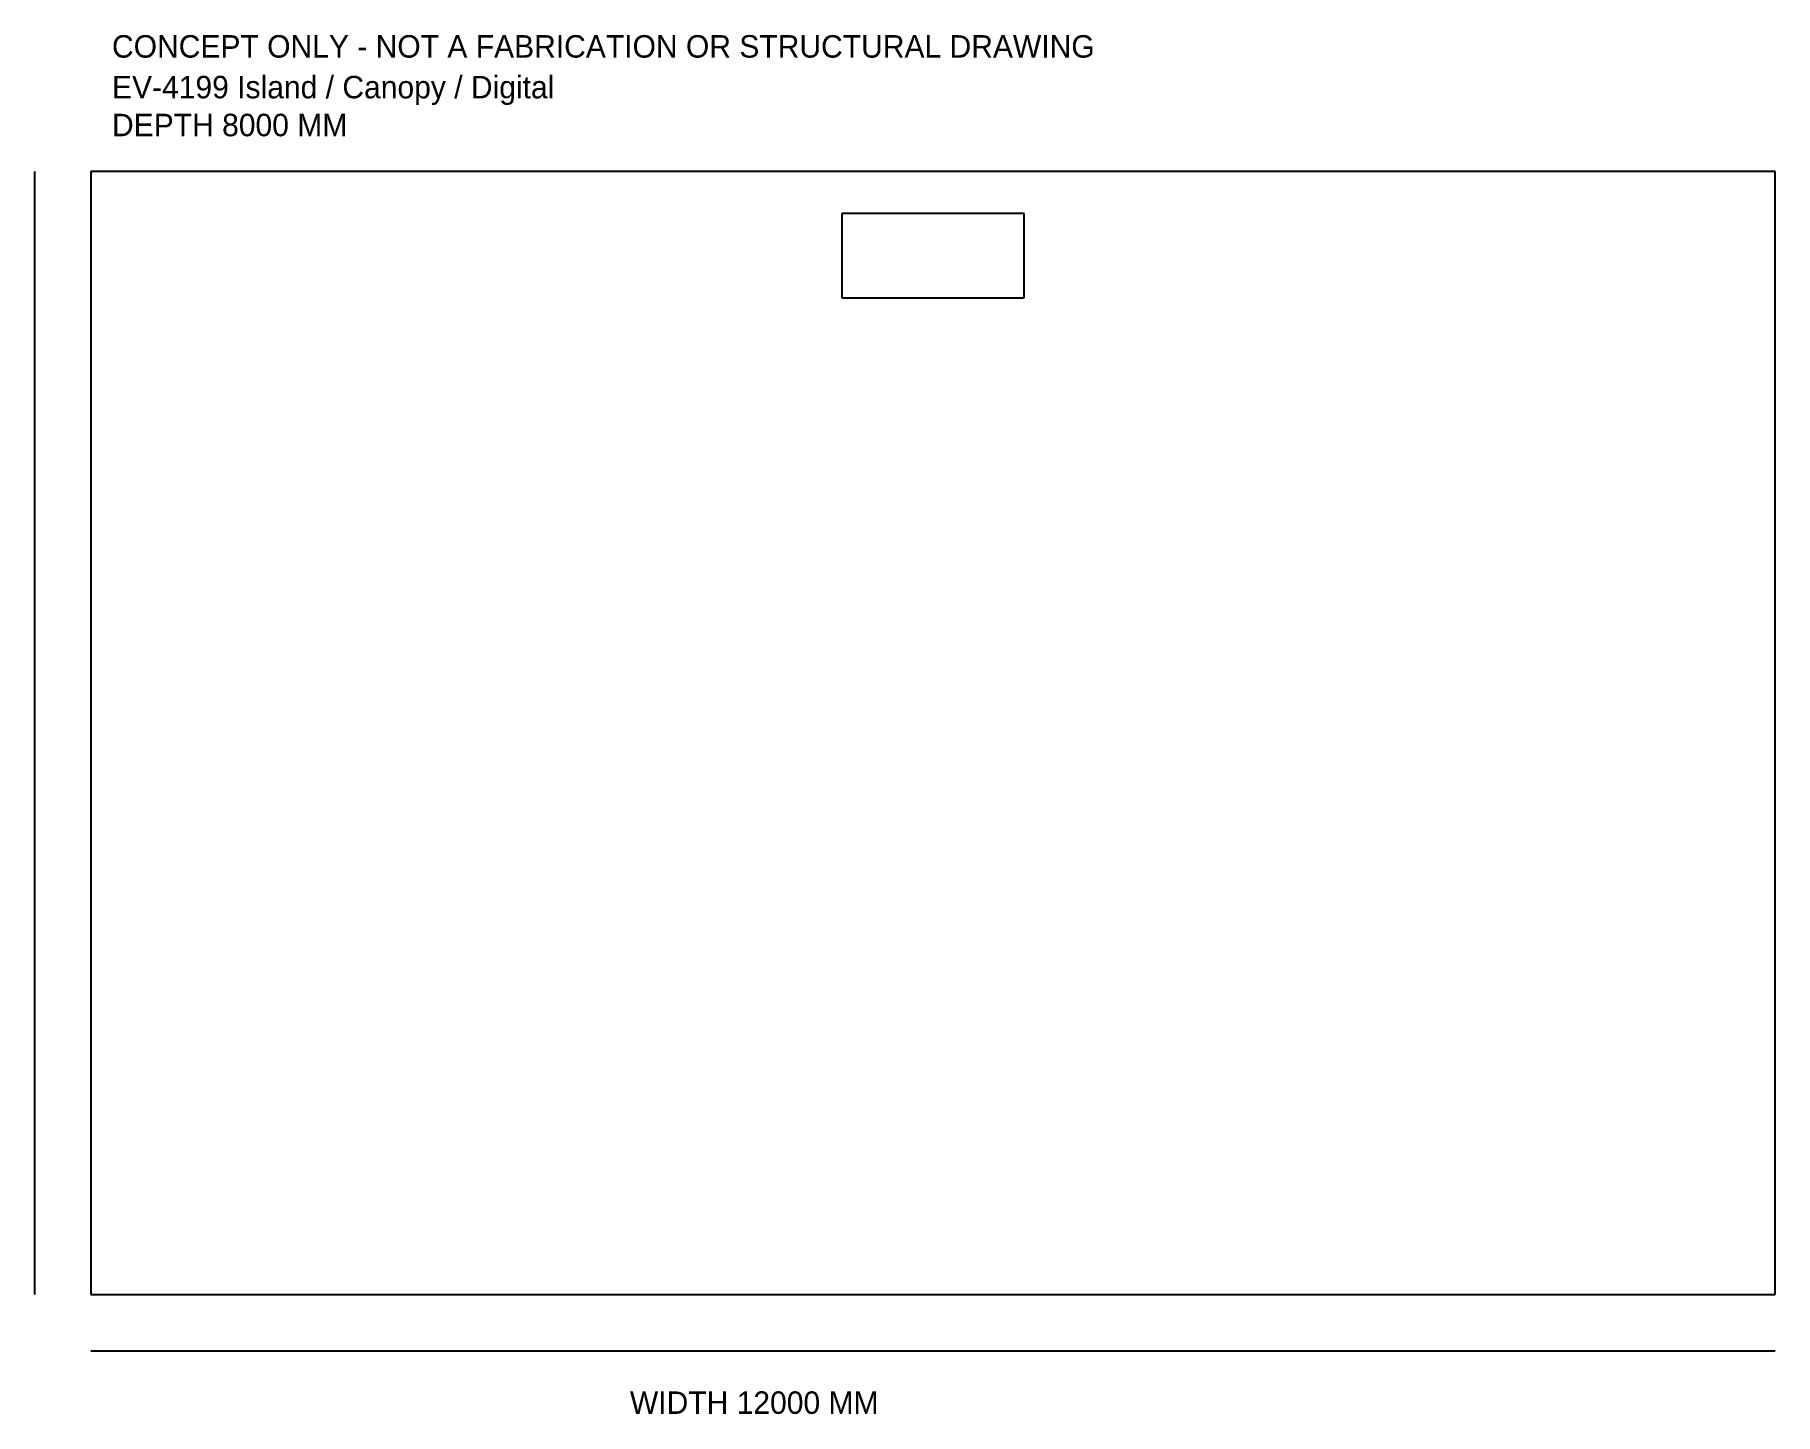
# Model space of a CAD drawing. Header units: millimetres. Extents: x -400 to 12000, y -852 to 8972.
import ezdxf

# ---------------------------------------------------------------- set-up
doc = ezdxf.new("R2010")
doc.units = ezdxf.units.MM

msp = doc.modelspace()

# ---------------------------------------------------------------- linework, layer by layer
at = {"layer": 'DIMENSIONS'}
for p, q in [((-400, 0), (-400, 8000)), ((0, -400), (12000, -400))]:
    msp.add_line(p, q, dxfattribs=at)
at = {"layer": 'FOOTPRINT'}
for p, q in [((12000, 8000), (0, 8000)), ((0, 8000), (0, 0)), ((12000, 0), (12000, 8000)), ((0, 0), (12000, 0))]:
    msp.add_line(p, q, dxfattribs=at)
at = {"layer": 'FURNITURE'}
for p, q in [((6650, 7700), (5350, 7700)), ((5350, 7700), (5350, 7100)), ((6650, 7100), (6650, 7700)), ((5350, 7100), (6650, 7100))]:
    msp.add_line(p, q, dxfattribs=at)

# ---------------------------------------------------------------- texts
at = {"layer": 'LABELS'}
for s, p in [('CONCEPT ONLY - NOT A FABRICATION OR STRUCTURAL DRAWING', (150, 8810)), ('EV-4199 Island / Canopy / Digital', (150, 8520)), ('DEPTH 8000 MM', (150, 8250)), ('WIDTH 12000 MM', (3840, -850))]:
    msp.add_text(s, height=160, dxfattribs=at).set_placement(p)

doc.saveas('drawing.dxf')
